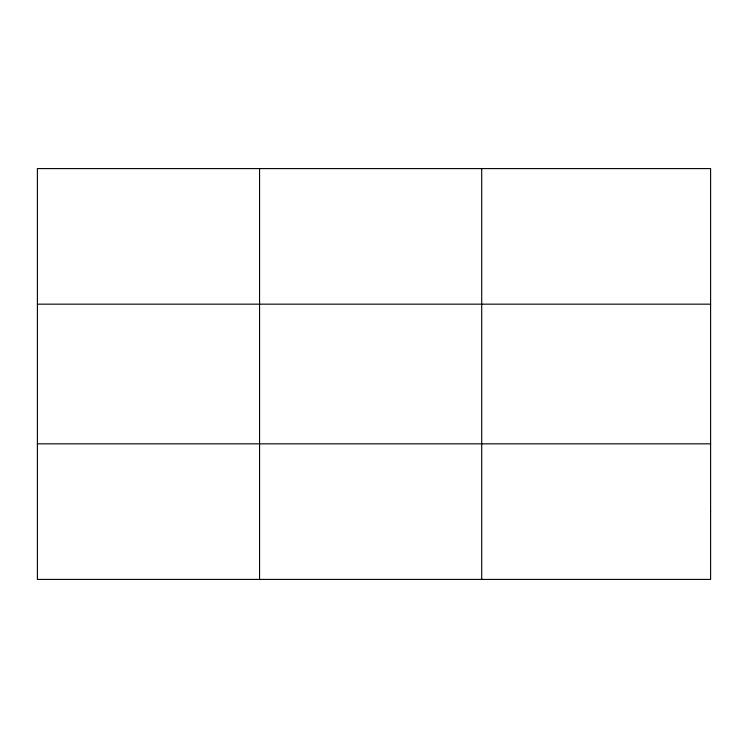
<?xml version="1.0" encoding="UTF-8"?>
<svg xmlns="http://www.w3.org/2000/svg" width="748" height="748" viewBox="0 0 748 748"><rect width="100%" height="100%" fill="white"/><g stroke="black" fill="none" stroke-linecap="round" stroke-linejoin="round"><path stroke-width="1.12" d="M259.556 168.59L259.556 579.41M481.712 168.59L481.712 579.41M37.4 304.165L710.6 304.165M37.4 443.835L710.6 443.835M710.6 511.623L710.6 579.41L37.4 579.41L37.4 168.59L710.6 168.59L710.6 511.623"/></g></svg>
